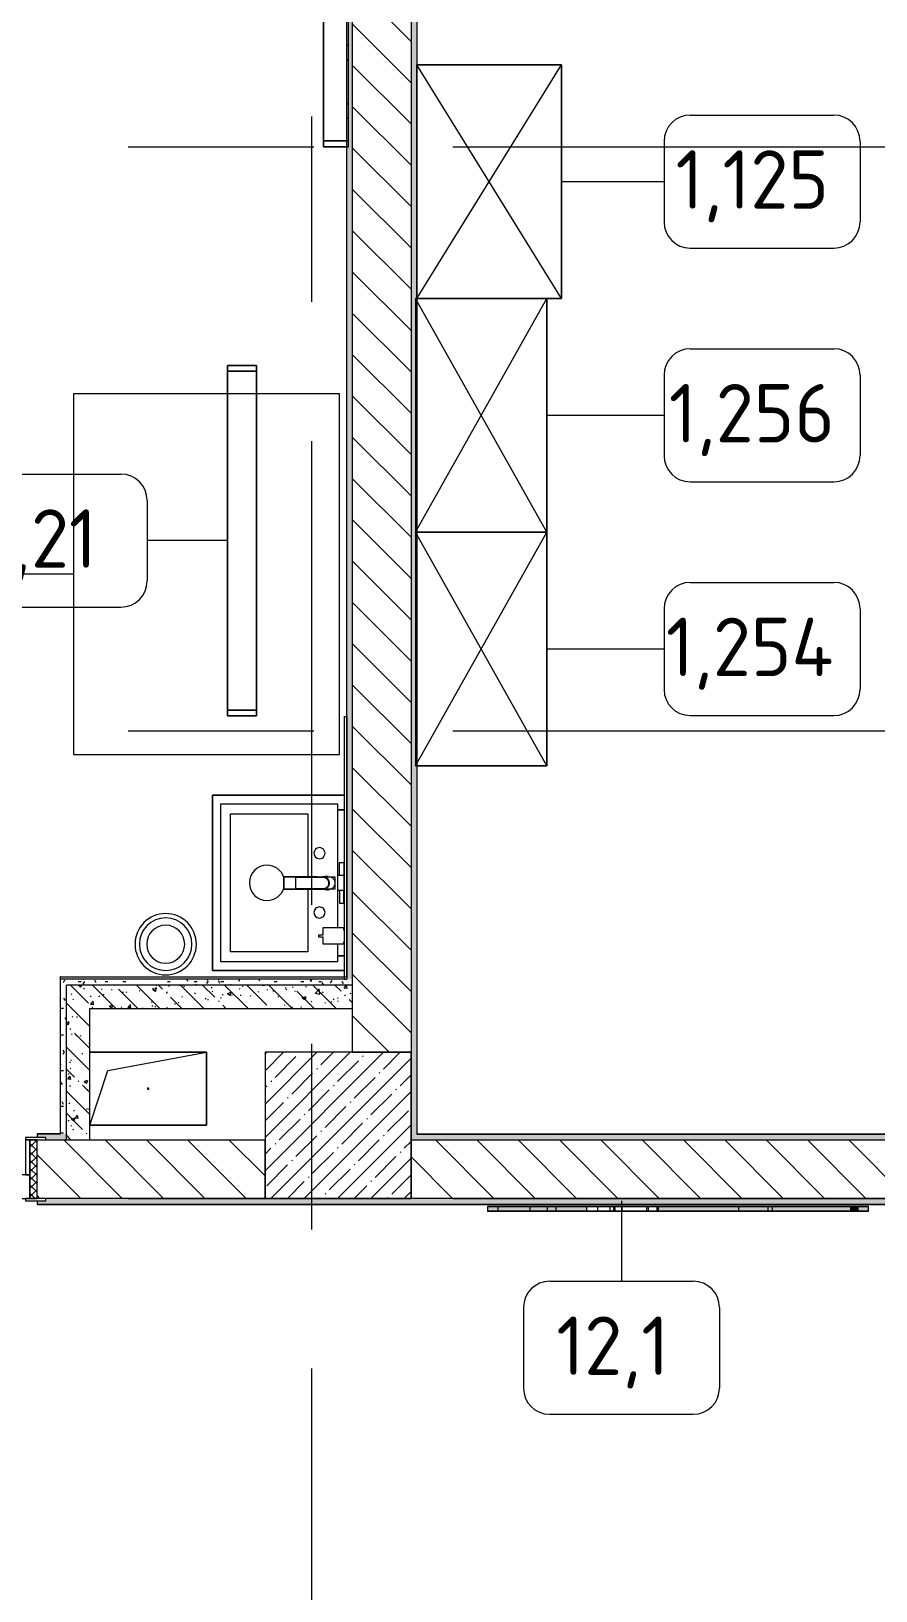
# Model space of a CAD drawing. Header units: millimetres. Extents: x 957 to 67880, y -2706 to 27400.
# Drawn here: x 52220 to 55111, y 12057 to 17395 of the extents above; entities that cross this region are included whole.
import ezdxf

# ---------------------------------------------------------------- set-up
doc = ezdxf.new("R2010")
doc.units = ezdxf.units.MM
doc.linetypes.add('Осевая', pattern=[3175, 635, -476.25, 1587.5, -476.25])
for name, color, linetype, lineweight in [('0-1', 7, 'Continuous', 9), ('A-DOOR', 7, 'Continuous', 9), ('A-DOOR-FRAM-2', 7, 'Continuous', 9), ('A-GENM', 7, 'Continuous', 9), ('A-WALL', 7, 'Continuous', 9), ('I-FURN', 7, 'Continuous', 9), ('I-FURN-IDEN', 7, 'Continuous', 9), ('I-WALL', 7, 'Continuous', 9), ('P-SANR-FIXT', 7, 'Continuous', 9), ('P-SANR-FIXT-2', 7, 'Continuous', 13), ('S-COLS', 7, 'Continuous', 9), ('Оси-2', 7, 'Осевая', 9)]:
    doc.layers.add(name, color=color, linetype=linetype, lineweight=lineweight)
for name, color, linetype, lineweight, true_color in [('A-DOOR-1', 7, 'Continuous', 9, 0xc0c0c0), ('A-DOOR-FRAM-1', 7, 'Continuous', 9, 0xc0c0c0), ('A-WALL-1', 9, 'Continuous', 9, 0x808080), ('A-WALL-FNSH-1', 9, 'Continuous', 9, 0x808080), ('I-FURN-1', 9, 'Continuous', 9, 0x808080), ('P-SANR-FIXT-1', 9, 'Continuous', 13, 0x808080)]:
    doc.layers.add(name, color=color, linetype=linetype, lineweight=lineweight, true_color=true_color)
doc.layers.add('I-FURN-3', color=7, linetype='Continuous', lineweight=9, transparency=1)
doc.styles.add('GOST Common_4', font='GOST_Common.ttf', dxfattribs={"height": 200})
pattern_1 = [(135, (-57529.54, 0), (-70.71068, -70.71068), [])]
pattern_2 = [(135, (-57529.54, 0), (-75.43415, -75.43415), [106.68, -17.78, 3.556, -17.78]), (135, (-57529.54, 75.39), (-75.43415, -75.43415), []), (50, (-57529.54, 0), (127.52922, -11.15758), [13.335, -146.685]), (355, (-57529.54, 0), (-24.66966, 133.74002), [10.668, -117.348]), (100.451, (-57518.92, -0.93), (102.85973, 122.58178), [11.333, -124.663]), (46.184, (-57529.54, 35.56), (189.75516, -29.43036), [20.002, -220.027]), (96.636, (-57513.73, 33.1), (166.1822, 173.1996), [17, -186.995]), (351.184, (-57529.54, 35.56), (166.18393, 173.19757), [16.002, -176.022]), (21, (-57511.76, 26.67), (106.130265, -71.58603), [13.335, -146.685]), (326, (-57511.76, 26.67), (43.26188, 128.93175), [10.668, -117.348]), (71.451, (-57502.92, 20.7), (149.39198, 57.34505), [11.333, -124.663]), (37.5, (-57529.542, 0), (2.162228, 59.188357), [3.353, -112.573, 3.353, -115.773, -117.792]), (37.5, (-57529.542, 0), (2.162228, 59.188357), [-235.052, 3.353, -114.44]), (7.5, (-57529.54, 0), (46.773857, 70.126152), [3.353, -64.567, 3.353, -109.906, -44.894]), (7.5, (-57529.54, 0), (46.773857, 70.126152), [-181.178, 3.353, -41.542]), (327.5, (-57569.19, 0), (94.913671, -4.010093), [3.353, -41.097, 3.353, -135.331, -184.023]), (327.5, (-57569.19, 0), (94.913671, -4.010093), [-183.134, 3.353, -180.67]), (317.5, (-57586.97, 0), (103.69057, 17.79882), [3.353, -54.432, 3.353, -88.748, -130.683]), (317.5, (-57586.97, 0), (103.69057, 17.79882), [-149.885, 3.353, -127.33])]
pattern_3 = [(0, (-57529.542, 0), (121.92, 30.48), [10.058, -81.382, 10.058, -81.382, -487.68]), (0, (-57529.542, 0), (121.92, 30.48), [-182.88, 10.058, -172.822, 10.058, -81.382, -213.36]), (0, (-57529.542, 0), (121.92, 30.48), [-457.2, 10.058, -50.902, 10.058, -142.342]), (120, (-57483.822, 15.24), (-87.356454, 90.345817), [10.058, -81.382, 10.058, -81.382, -487.68]), (120, (-57483.822, 15.24), (-87.356454, 90.345817), [-182.88, 10.058, -172.822, 10.058, -81.382, -213.36]), (120, (-57483.822, 15.24), (-87.356454, 90.345817), [-457.2, 10.058, -50.902, 10.058, -142.342]), (240, (-57468.582, 76.2), (-34.563546, -120.825817), [10.058, -81.382, 10.058, -81.382, -487.68]), (240, (-57468.582, 76.2), (-34.563546, -120.825817), [-182.88, 10.058, -172.822, 10.058, -81.382, -213.36]), (240, (-57468.582, 76.2), (-34.563546, -120.825817), [-457.2, 10.058, -50.902, 10.058, -142.342])]

# ---------------------------------------------------------------- blocks, each defined once
blk = doc.blocks.new('110_Дверь_СКБ_2Ст - Д-6_л__ ДОО_Дв_1450x2100h_Дверь из раздевальной в коридор-32357677-План расстановки мебели и оборудования 3 этажа в осях 23-33')
at = {"layer": 'A-DOOR'}
h = blk.add_hatch(dxfattribs=at)
h.set_pattern_fill('FP_18', color=256, style=0, pattern_type=2)
h.set_pattern_definition([(135, (1576.41, 164.685), (-14.14214, -14.14214), []), (225, (1576.41, 164.685), (14.14214, -14.14214), [])])
h.paths.add_polyline_path([(712.5, 100), (712.5, -100), (737.5, -100), (737.5, 100)])
at = {"layer": 'A-DOOR-FRAM-2'}
h = blk.add_hatch(dxfattribs=at)
h.set_pattern_fill('FP_19', color=256, style=0, pattern_type=2)
h.set_pattern_definition([(45, (-546.384, 164.685), (-14.1421, 14.1421), []), (135, (-546.384, 164.685), (-14.1421, -14.1421), [])])
h.paths.add_polyline_path([(-712.5, 100), (-712.5, -100), (-687.5, -99.8), (-687.5, 100)])
at = {"layer": 'A-DOOR-1'}
for p, q in [((-637.5, 1050), (-637.5, 100)), ((-587.5, 1050), (-637.5, 1050)), ((-587.5, 100), (-587.5, 1050)), ((662.5, 450), (612.5, 450)), ((612.5, 450), (612.5, 100)), ((662.5, 100), (662.5, 450)), ((-637.5, 100), (-587.5, 100)), ((612.5, 100), (662.5, 100))]:
    blk.add_line(p, q, dxfattribs=at)
for centre, radius, start, end in [((-637.5, 100), 950, 0, 90), ((662.5, 100), 350, 90, 180)]:
    blk.add_arc(centre, radius, start, end, dxfattribs=at)
at = {"layer": 'A-DOOR-FRAM-1'}
for p, q in [((-672.5, 108), (-742.5, 108)), ((-742.5, 108), (-742.5, 100)), ((-672.5, 100), (-672.5, 108)), ((767.5, 108), (697.5, 108)), ((697.5, 108), (697.5, 100)), ((767.5, 100), (767.5, 108)), ((-742.5, 100), (-672.5, 100)), ((-687.5, 100), (-712.5, 100)), ((-712.5, 100), (-712.5, -100)), ((-637.5, 100), (-687.5, 100)), ((-687.5, 100), (-687.5, 20)), ((-687.5, -100), (-687.5, 100)), ((-637.5, 50), (-637.5, 100)), ((662.5, 100), (662.5, 50)), ((712.5, 100), (662.5, 100)), ((697.5, 100), (767.5, 100)), ((712.5, 20), (712.5, 100)), ((737.5, 100), (712.5, 100)), ((712.5, 100), (712.5, -100)), ((737.5, -100), (737.5, 100)), ((-687.5, 20), (-627.5, 20)), ((-672.5, 20), (-687.5, 20)), ((-687.5, 20), (-687.5, -100)), ((-672.5, -100), (-672.5, 20)), ((-627.5, 50), (-637.5, 50)), ((-627.5, 20), (-627.5, 50)), ((662.5, 50), (652.5, 50)), ((652.5, 50), (652.5, 20)), ((652.5, 20), (712.5, 20)), ((712.5, 20), (697.5, 20)), ((697.5, 20), (697.5, -100)), ((712.5, -100), (712.5, 20)), ((-672.5, -100), (-742.5, -100)), ((-742.5, -100), (-742.5, -108)), ((-712.5, -100), (-687.5, -100)), ((-687.5, -100), (-672.5, -100)), ((-672.5, -108), (-672.5, -100)), ((697.5, -100), (712.5, -100)), ((767.5, -100), (697.5, -100)), ((697.5, -100), (697.5, -108)), ((712.5, -100), (737.5, -100)), ((767.5, -108), (767.5, -100)), ((-742.5, -108), (-672.5, -108)), ((697.5, -108), (767.5, -108))]:
    blk.add_line(p, q, dxfattribs=at)
blk = doc.blocks.new('SND_2D_Раковина - 500x400 без поручня-18611701-План расстановки мебели и оборудования 3 этажа в осях 23-33')
at = {"layer": 'P-SANR-FIXT-1'}
for p, q in [((-250, 152), (-250, 128.5)), ((-250, 128.5), (-250, 152)), ((-70, 150), (-25, 150)), ((-70, 135), (-70, 150)), ((-25, 135), (-70, 135)), ((-25, 151.1), (-25, 128.5)), ((25, 128.5), (25, 151.1)), ((70, 150), (25, 150)), ((25, 135), (70, 135)), ((70, 135), (70, 150)), ((250, 128.5), (250, 152)), ((250, 152), (250, 128.5))]:
    blk.add_line(p, q, dxfattribs=at)
blk = doc.blocks.new('GM_Отверстие прямоугольное _в плите_ - Отверстие-21608683-План расстановки мебели и оборудования 3 этажа в осях 23-33')
at = {"layer": 'A-GENM'}
for p, q in [((-200, 125), (200, 125)), ((200, 125), (-200, 125)), ((-137.5, 62.5), (200, 125)), ((200, 125), (200, -125)), ((200, -125), (200, 125)), ((-200, -125), (-137.5, 62.5)), ((200, -125), (-200, -125)), ((-200, -125), (200, -125))]:
    blk.add_line(p, q, dxfattribs=at)
for start, end in [(360, 180), (180, 360)]:
    blk.add_arc((0, 0), 2.5, start, end, dxfattribs=at)
blk = doc.blocks.new('Шкаф параметрический - 1_256-26529813-План расстановки мебели и оборудования 3 этажа в осях 23-33')
at = {"layer": 'I-FURN-1'}
for p, q in [((0, 0), (800, 450)), ((0, 450), (800, 0)), ((800, 450), (0, 450)), ((0, 450), (0, 0)), ((0, 0), (0, 444.7)), ((800, 0), (800, 450)), ((800, 444.7), (800, 0)), ((0, 0), (800, 0)), ((800, 0), (0, 0))]:
    blk.add_line(p, q, dxfattribs=at)
blk = doc.blocks.new('Шкаф параметрический - 1_254-26529812-План расстановки мебели и оборудования 3 этажа в осях 23-33')
at = {"layer": 'I-FURN-1'}
for p, q in [((0, 0), (800, 450)), ((0, 450), (800, 0)), ((800, 450), (0, 450)), ((0, 450), (0, 0)), ((0, 0), (0, 444.7)), ((800, 0), (800, 450)), ((800, 444.7), (800, 0)), ((0, 0), (800, 0)), ((800, 0), (0, 0))]:
    blk.add_line(p, q, dxfattribs=at)
blk = doc.blocks.new('Шкаф параметрический - 1_125-26529807-План расстановки мебели и оборудования 3 этажа в осях 23-33')
at = {"layer": 'I-FURN-1'}
for p, q in [((0, 0), (800, 494.7)), ((0, 494.7), (800, 0)), ((0, 494.7), (0, 50)), ((0, 50), (0, 494.7)), ((0, 494.7), (800, 494.7)), ((800, 0), (800, 494.7)), ((800, 494.7), (800, 0)), ((0, 50), (0, 0)), ((0, 0), (0, 50)), ((0, 0), (800, 0)), ((800, 0), (0, 0))]:
    blk.add_line(p, q, dxfattribs=at)
blk = doc.blocks.new('Стол базовый прямоугольный - 1_146-V144-План расстановки мебели и оборудования 3 этажа в осях 23-33')
at = {"layer": 'I-FURN-1'}
for p, q in [((617.5, 455), (-617.5, 455)), ((-617.5, 455), (-617.5, 171.5)), ((617.5, -455), (617.5, 455)), ((-617.5, 171.5), (-617.5, 71.5)), ((-617.5, 71.5), (-617.5, -455)), ((-617.5, -455), (617.5, -455))]:
    blk.add_line(p, q, dxfattribs=at)
blk = doc.blocks.new('Зеркало обычное - 1_21-V145-План расстановки мебели и оборудования 3 этажа в осях 23-33')
at = {"layer": 'I-FURN-1'}
for p, q in [((600, 60), (-600, 60)), ((-600, 60), (-600, -40)), ((-600, -40), (-600, 60)), ((-600, 60), (-580, 60)), ((580, 60), (-580, 60)), ((-580, 60), (-580, -40)), ((-580, -40), (-580, 60)), ((-580, 60), (580, 60)), ((-580, 60), (580, 60)), ((580, 60), (-580, 60)), ((-580, 60), (580, 60)), ((-580, -40), (-580, 60)), ((-580, -40), (-580, 60)), ((580, -40), (580, 60)), ((580, 60), (580, -40)), ((580, 60), (600, 60)), ((580, 60), (580, -40)), ((580, -40), (580, 60)), ((600, -40), (600, 60)), ((600, 60), (600, -40)), ((-600, -40), (600, -40)), ((-580, -40), (-600, -40)), ((-580, -40), (580, -40)), ((580, -40), (-580, -40)), ((580, -40), (-580, -40)), ((-580, -40), (580, -40)), ((580, -40), (-580, -40)), ((600, -40), (580, -40))]:
    blk.add_line(p, q, dxfattribs=at)
blk = doc.blocks.new('Зеркало обычное - 4_30-V146-План расстановки мебели и оборудования 3 этажа в осях 23-33')
at = {"layer": 'I-FURN'}
h = blk.add_hatch(dxfattribs=at)
h.set_pattern_fill('FP_39', color=256, style=0, pattern_type=2)
h.set_pattern_definition([(45, (50, 50), (-200, 0), [141.42, -141.42]), (45, (100, 50), (-200, 0), [70.71, -212.132]), (45, (50, 100), (-200, 0), [70.71, -212.132])])
h.paths.add_polyline_path([(-980, -25.9), (980, -25.6), (980, -20), (-980, -20)])
at = {"layer": 'I-FURN-1'}
for p, q in [((1000, 60), (-1000, 60)), ((-1000, 60), (-1000, -25.9)), ((-1000, -20), (-1000, 60)), ((-1000, 60), (-980, 60)), ((980, 60), (-980, 60)), ((-980, 60), (-980, -25.9)), ((-980, -20), (-980, 60)), ((-980, 60), (980, 60)), ((-980, 60), (980, 60)), ((980, 60), (-980, 60)), ((-980, 60), (980, 60)), ((-980, -25.9), (-980, 60)), ((-980, -20), (-980, 60)), ((980, -25.9), (980, 60)), ((980, 60), (980, -20)), ((980, 60), (1000, 60)), ((980, 60), (980, -25.9)), ((980, -20), (980, 60)), ((1000, -25.9), (1000, 60)), ((1000, 60), (1000, -20)), ((-1000, -25.9), (1000, -25.9)), ((-980, -25.9), (980, -25.9)), ((-980, -25.9), (980, -25.9))]:
    blk.add_line(p, q, dxfattribs=at)
blk = doc.blocks.new('сифон - Для раковины-30610345-План расстановки мебели и оборудования 3 этажа в осях 23-33')
at = {"layer": 'P-SANR-FIXT-1'}
blk.add_line((191.1, -40), (191.1, 40), dxfattribs=at)
blk = doc.blocks.new('смеситель для раковины - Default-30607276-План расстановки мебели и оборудования 3 этажа в осях 23-33')
at = {"layer": '0-1'}
for p, q in [((-20.7, -16.7), (-20.7, -17.2)), ((-20.3, -15.8), (-20.3, -19.4)), ((20.3, -19.4), (20.3, -15.8)), ((20.8, -17.2), (20.8, -16.7)), ((22.8, -2.9), (21.7, -15.4)), ((-21, -151.6), (21, -151.6)), ((-20.3, -111.8), (20.3, -111.8))]:
    blk.add_line(p, q, dxfattribs=at)
at = {"layer": '0-1', "flags": 128}
for points in [[(-21.7, -15.4), (-22.3, -8.3), (-22.8, -2.9)], [(-21, -89.3), (-21, -88.6), (-21, -88.2), (-21, -88), (-21, -88)], [(21, -88.3), (21, -88.3), (21, -88.5), (21, -88.9), (21, -89.1)]]:
    blk.add_lwpolyline(points, dxfattribs=at)
at = {"layer": 'P-SANR-FIXT-1'}
for p, q in [((-21, -151.6), (-21, 23)), ((-21, 23), (21, 23)), ((21, 23), (21, -151.6)), ((21, -151.6), (-21, -151.6)), ((-20.3, -109.7), (-20.3, -111.8)), ((-20.3, -111.8), (-20.3, -111.8)), ((20.3, -111.8), (20.3, -109.7)), ((20.3, -111.8), (20.3, -111.8))]:
    blk.add_line(p, q, dxfattribs=at)
at = {"layer": 'P-SANR-FIXT-1', "flags": 128}
for points in [[(21.1, -17.1), (21.5, -12.3), (22, -7.6), (22.4, -2.9), (22.9, 1.8)], [(22.9, 1.8), (22.4, -2.9), (22, -7.6), (21.5, -12.3), (21.1, -17.1)], [(-21, -37.9), (-21, -91), (-21, -144)], [(-20.3, -18.4), (-20.3, -17.1), (-20.3, -15.8)], [(-20.3, -109.7), (-20.3, -60.2), (-20.3, -19.4)], [(20.3, -15.8), (20.3, -17.1), (20.3, -18.4)], [(20.3, -19.4), (20.3, -60.2), (20.3, -109.7)], [(21, -17.1), (21, -16.6), (21, -16.1), (21, -15.6), (21, -15.1)], [(21, -37.9), (21, -32.7), (21, -27.5), (21, -22.3), (21, -17.1)], [(21, -144), (21, -91), (21, -37.9)]]:
    blk.add_lwpolyline(points, dxfattribs=at)
at = {"layer": 'P-SANR-FIXT-1'}
for centre, major_axis, ratio, start_param, end_param in [((0, -17.2), (20.8, 0), 0.98634, 1.013087, 2.128653), ((-9809.3, -72.1), (9788.3, 0.5), 0.986286, 0.003489, 0.005645), ((0, -17.2), (-20.8, 0), 0.98634, 6.029227, 6.283185), ((0, -17.2), (20.8, 0), 0.98634, 3.141593, 3.222501), ((0, -17.2), (20.8, 0), 0.98634, 2.513274, 2.57608), ((0, -17.2), (20.8, 0), 0.98634, 0.56555, 0.628319), ((0, -17.2), (20.8, 0), 0.98634, 0, 0.254049), ((0, -17.2), (20.8, 0), 0.98634, 6.202274, 6.283185)]:
    blk.add_ellipse(centre, major_axis=major_axis, ratio=ratio, start_param=start_param, end_param=end_param, dxfattribs=at)
for points, knots in [([(-21.7, 7.4), (-21.2, 8.6), (-20.2, 11.1), (-18, 14.3), (-15.3, 17.2), (-12.2, 19.6), (-8.7, 21.4), (-5.4, 22.4), (-2.5, 22.9), (0.8, 23.1), (4.8, 22.7), (8.8, 21.3), (11.6, 19.8), (13.7, 18.4), (15.6, 16.8), (17.8, 14.5), (19.7, 11.9), (20.7, 9.9), (20.9, 9.3)], [0.1111111, 0.1111111, 0.1111111, 0.1111111, 0.1666667, 0.2222222, 0.2777778, 0.3333333, 0.3888889, 0.4444444, 0.4791667, 0.5138889, 0.5833333, 0.6527778, 0.6875, 0.7222222, 0.7569444, 0.7916667, 0.8611111, 0.8888889, 0.8888889, 0.8888889, 0.8888889]), ([(-21, -15), (-20.9, -13.9), (-20.5, -11.7), (-19.3, -8.4), (-17.6, -5.5), (-14.7, -1.9), (-10.1, 1.7), (-4.5, 3.5), (0, 3.8), (3.4, 3.6), (6.8, 2.8), (11.1, 0.9), (14.8, -1.9), (17.6, -5.5), (19.3, -8.5), (20.5, -11.7), (20.9, -14), (21, -15.1)], [0, 0, 0, 0, 0.055556, 0.111111, 0.166667, 0.222222, 0.333333, 0.444444, 0.5, 0.555556, 0.611111, 0.666667, 0.777778, 0.833333, 0.888889, 0.944444, 1, 1, 1, 1]), ([(-20.3, -15.8), (-20.3, -13.7), (-19.8, -10.7), (-17.9, -6.9), (-16.3, -4.7), (-14.8, -3.1), (-13, -1.5), (-11.1, -0.2), (-9, 0.8), (-7.3, 1.5), (-5.5, 2), (-3.5, 2.4), (-1.4, 2.7), (1, 2.7), (3.3, 2.5), (5.5, 2), (7.7, 1.3), (9.8, 0.4), (11.7, -0.6), (13.5, -1.9), (15.1, -3.4), (16.9, -5.4), (19.5, -9.5), (20.3, -13.2), (20.3, -15.8)], [0, 0, 0, 0, 0.111111, 0.166667, 0.222222, 0.25, 0.277778, 0.333333, 0.361111, 0.388889, 0.416667, 0.444444, 0.479167, 0.513889, 0.548611, 0.583333, 0.618056, 0.652778, 0.6875, 0.722222, 0.756944, 0.791667, 0.861111, 1, 1, 1, 1]), ([(-20.3, -19.4), (-20.3, -18.2), (-20.2, -15.9), (-19.3, -12.3), (-18, -9.6), (-16.8, -7.5), (-15.7, -6.1), (-14.5, -4.7), (-12.8, -3), (-9.4, -0.5), (-3.7, 1.7), (2.4, 1.7), (7.1, 0.4), (10.9, -1.5), (13.6, -3.7), (15.4, -5.7), (16.5, -7.1), (17.8, -9), (18.9, -11.5), (20, -15), (20.3, -17.7), (20.3, -19.4)], [0, 0, 0, 0, 0.055556, 0.111111, 0.166667, 0.194444, 0.222222, 0.25, 0.277778, 0.333333, 0.444444, 0.555556, 0.611111, 0.666667, 0.75, 0.770833, 0.791667, 0.833333, 0.875, 0.916667, 1, 1, 1, 1]), ([(-22.9, -0.3), (-22.8, -1.4), (-22.6, -3), (-22.4, -5.3), (-22.1, -7.6), (-21.9, -9.3), (-21.6, -11.8), (-21.5, -13.7), (-21.3, -15.4), (-21.2, -16.5), (-21.1, -17.1)], [0, 0, 0, 0, 0.2, 0.3, 0.4, 0.6, 0.7, 0.8, 0.9, 1, 1, 1, 1]), ([(-21.8, -13.9), (-21.9, -12.9), (-22, -10.9), (-22.2, -8.4), (-22.3, -6.9), (-22.4, -5.5), (-22.5, -4.4), (-22.6, -3.8), (-22.6, -3.6)], [0, 0, 0, 0, 0.125, 0.25, 0.375, 0.5, 0.625, 0.6821513, 0.6821513, 0.6821513, 0.6821513]), ([(-21, -88.1), (-21, -84.5), (-21, -78.9), (-21.1, -72.5), (-21.1, -68.8), (-21.1, -66.1), (-21.1, -63.2), (-21.1, -59.3), (-21.1, -54.3), (-21.2, -48.8), (-21.2, -44.2), (-21.2, -41), (-21.3, -38.7), (-21.3, -37), (-21.3, -35.6), (-21.3, -34.5), (-21.3, -33.4), (-21.4, -31.8), (-21.4, -30), (-21.4, -27.9), (-21.5, -25.2), (-21.5, -22.1), (-21.6, -18.9), (-21.7, -16.1), (-21.8, -14.6), (-21.8, -13.9)], [0, 0, 0, 0, 0.083333, 0.125, 0.145833, 0.166667, 0.1875, 0.208333, 0.25, 0.291667, 0.333333, 0.375, 0.416667, 0.458333, 0.479167, 0.5, 0.520833, 0.541667, 0.583333, 0.625, 0.666667, 0.75, 0.833333, 0.916667, 1, 1, 1, 1]), ([(21.8, -13.9), (21.8, -14.6), (21.7, -16.1), (21.6, -18.9), (21.5, -22.1), (21.5, -25.2), (21.4, -27.9), (21.4, -30), (21.4, -31.8), (21.3, -33.4), (21.3, -34.5), (21.3, -35.6), (21.3, -37), (21.3, -38.7), (21.3, -41), (21.2, -44.2), (21.2, -48.8), (21.2, -54.3), (21.1, -59.3), (21.1, -63.2), (21.1, -66.1), (21.1, -68.8), (21.1, -72.5), (21, -78.9), (21, -84.5), (21, -88.1)], [0, 0, 0, 0, 0.083333, 0.166667, 0.25, 0.333333, 0.375, 0.416667, 0.458333, 0.479167, 0.5, 0.520833, 0.541667, 0.583333, 0.625, 0.666667, 0.708333, 0.75, 0.791667, 0.8125, 0.833333, 0.854167, 0.875, 0.916667, 1, 1, 1, 1]), ([(22.9, -0.3), (22.9, -0.4), (22.9, -0.8), (22.8, -1.5), (22.7, -2.4), (22.6, -3.4), (22.5, -4.5), (22.4, -5.5), (22.2, -6.9), (22, -8.7), (21.8, -10.8), (21.6, -12.5), (21.4, -13.9), (21.3, -15), (21.2, -16), (21.1, -16.7), (21.1, -17.1)], [0, 0, 0, 0, 0.03125, 0.0625, 0.125, 0.1875, 0.25, 0.3125, 0.375, 0.5, 0.625, 0.75, 0.8125, 0.875, 0.9375, 1, 1, 1, 1]), ([(21.8, -13.9), (21.8, -15.1), (21.7, -16.8), (21.3, -18.6), (21.1, -19.2)], [0, 0, 0, 0, 0.1111111, 0.1793104, 0.1793104, 0.1793104, 0.1793104]), ([(22.9, -0.3), (22.9, -0.8), (22.8, -2), (22.6, -3.7), (22.4, -5.2), (22.3, -6.4), (22.2, -7.3), (22.2, -8.4), (22, -10), (21.9, -11.9), (21.8, -13.3), (21.8, -13.9)], [0, 0, 0, 0, 0.166667, 0.333333, 0.5, 0.583333, 0.666667, 0.75, 0.833333, 0.916667, 1, 1, 1, 1]), ([(-21, -144), (-21, -144.4), (-21, -145.2), (-21, -146.9), (-21, -148.7), (-21, -150.5), (-21, -151.5), (-21, -151.7), (-21, -151.6)], [0, 0, 0, 0, 0.0555556, 0.1111111, 0.2222222, 0.3333333, 0.4444444, 0.5555556, 0.5555556, 0.5555556, 0.5555556]), ([(21, -151.6), (21, -151.7), (21, -151.5), (21, -150.5), (21, -148.7), (21, -146.9), (21, -145.2), (21, -144.4), (21, -144)], [0.4444444, 0.4444444, 0.4444444, 0.4444444, 0.5555556, 0.6666667, 0.7777778, 0.8888889, 0.9444444, 1, 1, 1, 1])]:
    blk.add_open_spline(points, degree=3, knots=knots, dxfattribs=at)
for points in [[(21.1, 8.8), (22.1, 6.6), (22.6, 4.3), (22.9, 1.8)], [(22.9, 0.8), (22.9, 0.4), (22.9, 0.1), (22.9, -0.3)], [(-22.5, -5.4), (-22.8, -3.7), (-23, -2), (-22.9, -0.3)], [(-21.1, -19.2), (-21.5, -17.5), (-21.8, -15.7), (-21.8, -13.9)], [(-21, -15), (-21, -15.3), (-21.1, -16), (-21.1, -16.7), (-21.1, -17.1)], [(21, -15.1), (21, -15.4), (21.1, -16.1), (21.1, -16.7), (21.1, -17.1)], [(21.1, -17.1), (21.1, -18.8), (21.1, -22.3), (21.1, -27.5), (21, -32.7), (21, -36.1), (21, -37.9)], [(21.1, -17.1), (21.2, -15.7), (21.5, -12.9), (22, -8.7), (22.5, -4.5), (22.8, -1.7), (22.9, -0.3)], [(22.9, -0.3), (23, -2.6), (22.7, -4.8), (22.1, -7)]]:
    blk.add_open_spline(points, degree=3, dxfattribs=at)
blk = doc.blocks.new('мусорная корзина - Round_ Metal-31021674-План расстановки мебели и оборудования 3 этажа в осях 23-33')
at = {"layer": 'P-SANR-FIXT-1'}
for radius, start, end in [(105, 0, 180), (90, 0, 180), (65, 0, 180), (105, 180, 0), (90, 180, 360), (65, 180, 360)]:
    blk.add_arc((0, 0), radius, start, end, dxfattribs=at)
blk = doc.blocks.new('Мойка кухонная - Раковина Roca Victoria-N Unik 600х460 мм-31021677-План расстановки мебели и оборудования 3 этажа в осях 23-33')
at = {"layer": 'P-SANR-FIXT'}
for p, q in [((-270, 400), (270, 400)), ((-270, 0), (-270, 400)), ((270, 400), (270, 0)), ((-236.6, 366.4), (236.1, 366.4)), ((-236.6, 102.3), (-236.6, 366.4)), ((236.1, 366.4), (236.1, 102.3)), ((-21.6, 102.3), (-236.6, 102.3)), ((236.1, 102.3), (20.4, 102.3)), ((-209, 0), (-270, 0)), ((270, 0), (-154, 0))]:
    blk.add_line(p, q, dxfattribs=at)
for centre, radius, start, end in [((0, 241.3), 60.5, 0, 180), ((0, 241.3), 60.5, 180, 252.62), ((0, 241.3), 60.5, 287.3494, 0), ((-101.6, 61.9), 19, 90, 180), ((-101.6, 61.9), 19, 180, 270), ((-101.6, 61.9), 19.1, 0, 90), ((-101.6, 61.9), 19, 270, 0), ((101.6, 61.9), 19.1, 0, 180), ((101.6, 61.9), 19.1, 180, 0)]:
    blk.add_arc(centre, radius, start, end, dxfattribs=at)
blk = doc.blocks.new('TOY_Диспансер мыло - Дозатор Elegance new 11654 019001 хром-V244-План расстановки мебели и оборудования 3 этажа в осях 23-33')
at = {"layer": 'A-GENM'}
for p, q in [((97.5, 79.7), (97.5, 12)), ((122.2, 81.7), (99.5, 81.7)), ((127.9, 96.6), (122.2, 96.6)), ((122.2, 96.6), (122.2, 81.7)), ((127.9, 81.7), (127.9, 96.6)), ((150.5, 81.7), (127.9, 81.7)), ((152.5, 12), (152.5, 79.7)), ((99.5, 10), (105, 10)), ((105, 10), (105, 7.5)), ((145, 7.5), (145, 10)), ((145, 10), (150.5, 10))]:
    blk.add_line(p, q, dxfattribs=at)
for centre, start, end in [((99.5, 79.7), 90, 180), ((150.5, 79.7), 360, 90), ((99.5, 12), 180, 270), ((150.5, 12), 270, 360)]:
    blk.add_arc(centre, 2, start, end, dxfattribs=at)
blk = doc.blocks.new('Дерево_ декор 2 - Дерево_ декор 2-30725407-План расстановки мебели и оборудования 3 этажа в осях 23-33')
at = {"layer": 'I-FURN-3'}
h = blk.add_hatch(color=256, dxfattribs=at)
h.paths.add_polyline_path([(-398.1, -24.3), (-362.4, -24.3), (-362.4, -8.3), (-398.1, -8.3)])
h.paths.add_polyline_path([(-252.4, -24.3), (-164.2, -24.3), (-164.2, -8.3), (-252.4, -8.3), (-252.4, -18.8)])
for points in [[(-362.4, -24.3), (-252.4, -24.3), (-252.4, -8.3), (-362.4, -8.3), (-362.4, -14.8)], [(-76, -24.3), (-60, -24.3), (-60, -8.3), (-164.2, -8.3), (-164.2, -24.3), (-117.5, -24.3)], [(543.8, -24.3), (561.5, -24.3), (561.5, -8.3), (185.4, -8.3), (185.4, -24.3), (511, -24.3)], [(870.6, -24.3), (870.6, -8.3), (844.3, -8.3), (844.3, -24.3), (863.4, -24.3)]]:
    blk.add_hatch(color=256, dxfattribs=at).paths.add_polyline_path(points)
h = blk.add_hatch(color=256, dxfattribs=at)
h.paths.add_polyline_path([(905.6, -24.3), (905.6, -8.3), (870.6, -8.3), (870.6, -24.3), (902.6, -24.3)])
h.paths.add_polyline_path([(824.8, -24.3), (844.3, -24.3), (844.3, -8.3), (561.5, -8.3), (561.5, -24.3), (814.9, -24.3)])
at = {"layer": 'I-FURN-1'}
for p, q in [((-398.3, -8.3), (-398.3, -24.3)), ((-252.4, -8.3), (-398.1, -8.3)), ((-398.1, -8.3), (-194.6, -8.3)), ((-398.1, -24.3), (-252.4, -24.3)), ((-194.6, -24.3), (-398.1, -24.3)), ((-363.3, -8.3), (-363.3, -24.3)), ((-363.3, -8.3), (-351.6, -8.3)), ((-351.6, -24.3), (-363.3, -24.3)), ((-352.9, -8.3), (-362.9, -8.3)), ((-362.9, -24.3), (-352.9, -24.3)), ((-322.2, -8.3), (-352.7, -8.3)), ((-352.7, -24.3), (-347.4, -24.3)), ((-351.5, -8.3), (-252.4, -8.3)), ((-252.4, -24.3), (-351.5, -24.3)), ((-347.4, -24.3), (-322.2, -24.3)), ((-253.2, -8.3), (-322.2, -8.3)), ((-322.2, -24.3), (-286.3, -24.3)), ((-286.3, -24.3), (-253.2, -24.3)), ((-194.6, -8.3), (-253.2, -8.3)), ((-253.2, -24.3), (-194.6, -24.3)), ((-252.4, -24.3), (-252.4, -8.3)), ((-194.7, -8.3), (-194.7, -24.3)), ((-194.6, -8.3), (-164.2, -8.3)), ((-187.8, -8.3), (-194.6, -8.3)), ((-194.6, -24.3), (-187.8, -24.3)), ((-164.2, -24.3), (-194.6, -24.3)), ((-164.2, -8.3), (-194.3, -8.3)), ((-194.3, -8.3), (181.8, -8.3)), ((-194.3, -24.3), (-164.2, -24.3)), ((181.8, -24.3), (-194.3, -24.3)), ((-164.8, -8.3), (-187.8, -8.3)), ((-187.8, -24.3), (-164.8, -24.3)), ((61.5, -8.3), (-164.8, -8.3)), ((-164.8, -24.3), (61.5, -24.3)), ((-164.2, -8.3), (-164.2, -24.3)), ((0, -8.3), (-60, -8.3)), ((-60, -8.3), (-21, -8.3)), ((-60, -8.3), (-60, -24.3)), ((-21, -24.3), (-60, -24.3)), ((-60, -24.3), (0, -24.3)), ((-21, -8.3), (20.9, -8.3)), ((-21, -24.3), (-21, -8.3)), ((20.9, -24.3), (-21, -24.3)), ((38, -8.3), (0, -8.3)), ((0, -24.3), (38, -24.3)), ((20.9, -8.3), (33.1, -8.3)), ((20.9, -8.3), (20.9, -24.3)), ((33.1, -24.3), (20.9, -24.3)), ((33.1, -8.3), (147.2, -8.3)), ((33.1, -8.3), (33.1, -24.3)), ((147.2, -24.3), (33.1, -24.3)), ((60, -8.3), (38, -8.3)), ((151.8, -8.3), (38, -8.3)), ((38, -8.3), (60, -8.3)), ((38, -8.3), (38, -24.3)), ((60, -24.3), (38, -24.3)), ((38, -24.3), (151.8, -24.3)), ((38, -24.3), (60, -24.3)), ((60, -8.3), (60, -24.3)), ((150.1, -8.3), (61.5, -8.3)), ((61.5, -9), (61.5, -24.3)), ((61.5, -24.3), (150.1, -24.3)), ((147.2, -8.3), (151.7, -8.3)), ((147.2, -24.3), (147.2, -8.3)), ((151.7, -24.3), (147.2, -24.3)), ((178, -8.3), (150.1, -8.3)), ((150.1, -24.3), (178, -24.3)), ((151.7, -8.3), (164.8, -8.3)), ((164.8, -24.3), (151.7, -24.3)), ((179.9, -8.3), (151.8, -8.3)), ((151.8, -8.3), (177.8, -8.3)), ((151.8, -8.3), (151.8, -24.3)), ((164.9, -8.3), (151.8, -8.3)), ((177.8, -24.3), (151.8, -24.3)), ((151.8, -24.3), (179.9, -24.3)), ((151.8, -24.3), (164.9, -24.3)), ((165.8, -8.3), (178.5, -8.3)), ((178.6, -8.3), (165.8, -8.3)), ((165.8, -24.3), (178.6, -24.3)), ((178.5, -24.3), (165.8, -24.3)), ((178.5, -8.3), (181.1, -8.3)), ((181.1, -24.3), (178.5, -24.3)), ((181.3, -8.3), (178.7, -8.3)), ((178.7, -24.3), (181.3, -24.3)), ((179.1, -8.3), (181.8, -8.3)), ((181.8, -24.3), (179.1, -24.3)), ((181.8, -8.3), (179.2, -8.3)), ((179.2, -24.3), (181.8, -24.3)), ((181.8, -8.3), (180.4, -8.3)), ((180.4, -24.3), (181.8, -24.3)), ((181.1, -8.3), (577.4, -8.3)), ((577.4, -24.3), (181.1, -24.3)), ((461.3, -8.3), (181.3, -8.3)), ((181.3, -24.3), (461.3, -24.3)), ((181.8, -8.3), (185.4, -8.3)), ((185.4, -8.3), (181.8, -8.3)), ((181.8, -24.3), (185.4, -24.3)), ((185.4, -24.3), (181.8, -24.3)), ((182.3, -24.3), (182.3, -8.3)), ((185.4, -8.3), (185.4, -24.3)), ((561.4, -8.3), (461.3, -8.3)), ((461.3, -8.3), (461.3, -24.3)), ((461.3, -24.3), (561.4, -24.3)), ((461.5, -24.3), (461.5, -8.3)), ((576.5, -8.3), (561.4, -8.3)), ((561.4, -24.3), (567.5, -24.3)), ((577.1, -8.3), (561.5, -8.3)), ((561.5, -8.3), (576.3, -8.3)), ((561.5, -8.3), (561.5, -24.3)), ((576.3, -24.3), (561.5, -24.3)), ((561.5, -24.3), (577.1, -24.3)), ((567.5, -24.3), (576.5, -24.3)), ((576.3, -8.3), (905.6, -8.3)), ((905.6, -24.3), (576.3, -24.3)), ((780, -8.3), (576.5, -8.3)), ((576.5, -24.3), (780, -24.3)), ((577.4, -24.3), (577.4, -8.3)), ((844.9, -8.3), (780.5, -8.3)), ((780.5, -24.3), (844.9, -24.3)), ((905.6, -8.3), (844.3, -8.3)), ((844.3, -8.3), (870.6, -8.3)), ((844.3, -8.3), (844.3, -24.3)), ((870.6, -24.3), (844.3, -24.3)), ((844.3, -24.3), (905.6, -24.3)), ((865.3, -8.3), (844.9, -8.3)), ((844.9, -24.3), (847.9, -24.3)), ((847.9, -24.3), (870.6, -24.3)), ((870.6, -8.3), (865.3, -8.3)), ((870.6, -24.3), (870.6, -8.3)), ((870.6, -8.3), (870.6, -8.3)), ((870.6, -24.3), (870.6, -24.3)), ((906, -24.3), (906, -8.3))]:
    blk.add_line(p, q, dxfattribs=at)
blk = doc.blocks.new('Марка_Мебель - В прямоуг_Balcon_Марка-25523697-План расстановки мебели и оборудования 3 этажа в осях 23-33')
at = {"layer": 'I-FURN-IDEN'}
for p, q in [((-2.455, 2.278), (2.455, 2.278)), ((-3.355, 1.378), (-3.355, -1.384)), ((3.355, 1.378), (3.355, -1.378)), ((-2.461, -2.278), (2.455, -2.278))]:
    blk.add_line(p, q, dxfattribs=at)
for centre, radius, start, end in [((-2.455, 1.378), 0.9, 90, 180), ((2.455, 1.378), 0.9, 0, 90), ((-2.461, -1.384), 0.893, 180, 270), ((2.455, -1.378), 0.9, 270, 0)]:
    blk.add_arc(centre, radius, start, end, dxfattribs=at)

msp = doc.modelspace()

# ---------------------------------------------------------------- hatches: boundary and pattern name
at = {"layer": 'I-WALL'}
h = msp.add_hatch(dxfattribs=at)
h.set_pattern_fill('FP_35', color=256, style=0, pattern_type=2)
h.set_pattern_definition(pattern_3)
h.paths.add_polyline_path([(53520.5, 13600), (53540.5, 13600), (53540.5, 14880.6), (53535.1, 14880.6), (53535.1, 16480.6), (53540.5, 16480.6), (53540.5, 21150), (53520.5, 21150), (53520.5, 13934.6)])
h = msp.add_hatch(dxfattribs=at)
h.set_pattern_fill('FP_35', color=256, style=0, pattern_type=2)
h.set_pattern_definition(pattern_3)
h.paths.add_polyline_path([(53320.5, 14150), (53320.5, 20900), (53300.5, 20900), (53300.5, 19000), (53306.3, 19000), (53306.3, 17000), (53300.5, 17000), (53300.5, 14150)])
h = msp.add_hatch(dxfattribs=at)
h.set_pattern_fill('FP_3', color=256, style=0, pattern_type=2)
h.set_pattern_definition(pattern_1)
h.paths.add_polyline_path([(53520.5, 13900), (53520.5, 20900), (53320.5, 20900), (53320.5, 13900)])
h = msp.add_hatch(dxfattribs=at)
h.set_pattern_fill('FP_35', color=256, style=0, pattern_type=2)
h.set_pattern_definition(pattern_3)
h.paths.add_polyline_path([(52340.5, 13620), (52340.5, 14150), (52320.5, 14150), (52320.5, 13620)])
h = msp.add_hatch(dxfattribs=at)
h.set_pattern_fill('FP_35', color=256, style=0, pattern_type=2)
h.set_pattern_definition(pattern_3)
h.paths.add_polyline_path([(53320.5, 14130), (53320.5, 14150), (52340.5, 14150), (52340.5, 14130), (53300.5, 14130)])
h = msp.add_hatch(dxfattribs=at)
h.set_pattern_fill('FP_22', color=256, style=0, pattern_type=2)
h.set_pattern_definition(pattern_2)
h.paths.add_polyline_path([(52420.5, 13600), (52420.5, 14130), (52340.5, 14130), (52340.5, 13600)])
h = msp.add_hatch(dxfattribs=at)
h.set_pattern_fill('FP_22', color=256, style=0, pattern_type=2)
h.set_pattern_definition(pattern_2)
h.paths.add_polyline_path([(52420.5, 14050), (53320.5, 14050), (53320.5, 14130), (52420.5, 14130)])
h = msp.add_hatch(dxfattribs=at)
h.set_pattern_fill('FP_35', color=256, style=0, pattern_type=2)
h.set_pattern_definition(pattern_3)
h.paths.add_polyline_path([(52336.7, 13600), (52340.5, 13600), (52340.5, 13620), (52240.5, 13620), (52240.5, 13608), (52270.5, 13607.5), (52270.5, 13600), (52320.5, 13600)])
h.paths.add_polyline_path([(49693.6, 13600), (50760.5, 13600.3), (50760.5, 13608), (50790.5, 13608), (50790.5, 13620), (48540.5, 13620), (48540.5, 13600), (48632.4, 13600)])
h = msp.add_hatch(dxfattribs=at)
h.set_pattern_fill('FP_35', color=256, style=0, pattern_type=2)
h.set_pattern_definition(pattern_3)
h.paths.add_polyline_path([(57793.6, 13600), (58070.5, 13600), (58070.5, 13620), (53540.5, 13620), (53540.5, 13600), (57540.5, 13600)])
h = msp.add_hatch(dxfattribs=at)
h.set_pattern_fill('FP_3', color=256, style=0, pattern_type=2)
h.set_pattern_definition(pattern_1)
h.paths.add_polyline_path([(63400.5, 13400), (63400.5, 13600), (61400.9, 13600), (61400.9, 13400), (62930.5, 13400)])
h.paths.add_polyline_path([(54995.3, 13400), (58070.5, 13400), (58070.5, 13600), (53520.5, 13600), (53520.5, 13400), (54359.1, 13400)])
h.paths.add_polyline_path([(59920.9, 13400), (59950.9, 13400), (59950.9, 13600), (58570.5, 13600), (58570.5, 13400)])
h.paths.add_polyline_path([(52450.2, 13400), (53020.5, 13400), (53020.5, 13600), (52240.5, 13600), (52240.5, 13400), (52270.5, 13400)])
h.paths.add_polyline_path([(48632.4, 13400), (50790.5, 13400), (50790.5, 13600), (45470.5, 13600), (45470.5, 13400), (47359.8, 13400)])
h.paths.add_polyline_path([(43990.5, 13400), (44020.5, 13400), (44020.5, 13600), (43570.5, 13599.1), (43570.5, 13400)])
h = msp.add_hatch(dxfattribs=at)
h.set_pattern_fill('FP_35', color=256, style=0, pattern_type=2)
h.set_pattern_definition(pattern_3)
h.paths.add_polyline_path([(62829.5, 13380), (62830.5, 13380), (62830.5, 13400), (61430.9, 13399.6), (61430.9, 13392), (61400.9, 13392), (61400.9, 13380), (62630.9, 13380)])
h.paths.add_polyline_path([(58460.4, 13380), (59950.9, 13380), (59950.9, 13392), (59920.9, 13392), (59920.9, 13400), (52270.5, 13400), (52270.5, 13392), (52240.5, 13392), (52240.5, 13380), (58070.5, 13380)])
h.paths.add_polyline_path([(47359.8, 13380), (50790.5, 13380), (50790.5, 13392), (50760.5, 13392), (50760.5, 13400), (45500.5, 13400), (45500.5, 13392), (45470.5, 13392), (45470.5, 13380)])
h.paths.add_polyline_path([(43570.5, 13380), (44020.5, 13380), (44020.5, 13392), (43990.5, 13392), (43990.5, 13400), (43100.5, 13400), (43100.5, 13392), (43070.5, 13392), (43070.5, 13380), (43568.5, 13380)])
h.paths.add_polyline_path([(41810.5, 13380), (42120.5, 13380), (42120.5, 13392), (42090.5, 13392), (42090.5, 13400), (41170.5, 13400), (41170.5, 13380), (41190.5, 13380)])
at = {"layer": 'S-COLS'}
h = msp.add_hatch(dxfattribs=at)
h.set_pattern_fill('FP_4', color=256, style=0, pattern_type=2)
h.set_pattern_definition([(45, (-57529.54, 0), (-57.024626, 57.024626), []), (45, (-57472.52, 0), (-57.024626, 57.024626), [100.806, -20.161, 3.353, -16.808])])
h.paths.add_polyline_path([(53020.5, 13400), (53520.5, 13400), (53520.5, 13900), (53020.5, 13900), (53020.5, 13502)])

# ---------------------------------------------------------------- linework, layer by layer
at = {"layer": 'A-WALL'}
for p, q in [((53540.5, 21130), (53540.5, 13620)), ((53300.5, 15050), (53300.5, 20880)), ((53320.5, 13900), (53320.5, 20900)), ((52320.5, 13620), (52320.5, 14150)), ((52340.5, 13600), (52340.5, 14130)), ((53320.5, 13900), (53520.5, 13900)), ((52320.5, 13620), (52240.5, 13620)), ((53540.5, 13620), (58050.5, 13620)), ((53020.5, 13400), (53020.5, 13600)), ((53520.5, 13600), (58070.5, 13600)), ((58570.5, 13400), (52270.5, 13400))]:
    msp.add_line(p, q, dxfattribs=at)
at = {"layer": 'A-WALL-1'}
for p, q in [((53520.5, 20900), (53520.5, 13400)), ((53292.5, 14150), (52320.5, 14150)), ((53320.5, 14130), (52340.5, 14130)), ((52420.5, 13600), (52420.5, 14050)), ((52420.5, 14050), (53320.5, 14050)), ((52240.5, 13620), (52240.5, 13608)), ((52270.5, 13600), (53020.5, 13600)), ((52240.5, 13392), (52240.5, 13380)), ((52240.5, 13380), (59950.9, 13380))]:
    msp.add_line(p, q, dxfattribs=at)
at = {"layer": 'A-WALL-FNSH-1'}
for p, q in [((53541.5, 13621), (53541.5, 21129)), ((53299.5, 20879), (53299.5, 14158)), ((52320.5, 14158), (52319.5, 14158)), ((52319.5, 14158), (52319.5, 13621)), ((52320.5, 14151), (52320.5, 14158)), ((53299.5, 14158), (53300.5, 14158)), ((52319.5, 13621), (52240.5, 13621)), ((52240.5, 13621), (52240.5, 13620)), ((53541.5, 13621), (58050.5, 13621)), ((52240.5, 13380), (52240.5, 13379)), ((52240.5, 13379), (59950.9, 13379))]:
    msp.add_line(p, q, dxfattribs=at)
at = {"layer": 'I-FURN-1'}
for p, q in [((53292.5, 14780), (52840.5, 14780)), ((52840.5, 14780), (52840.5, 14180)), ((52840.5, 14180), (52840.5, 14780)), ((52840.5, 14780), (53292.5, 14780)), ((52840.5, 14180), (53292.5, 14180)), ((53292.5, 14180), (52840.5, 14180))]:
    msp.add_line(p, q, dxfattribs=at)
at = {"layer": 'I-FURN-IDEN'}
for p, q in [((54035.1, 16880.6), (54386.4, 16880.6)), ((53985.1, 16080.6), (54386.4, 16080.6)), ((52891.9, 15651.5), (52617.2, 15651.5)), ((52365.5, 15537), (52124.1, 15537)), ((53985.1, 15280.6), (54386.4, 15280.6)), ((54240.7, 13391.3), (54240.7, 13116.3))]:
    msp.add_line(p, q, dxfattribs=at)
at = {"layer": 'I-WALL'}
for p, q in [((53292.5, 14150), (53292.5, 15050)), ((53292.5, 15050), (53300.5, 15050)), ((53300.5, 15050), (53300.5, 14150)), ((52320.5, 14158), (53299.5, 14158)), ((52320.5, 14151), (52320.5, 14150)), ((53292.5, 14150), (53300.5, 14150))]:
    msp.add_line(p, q, dxfattribs=at)
at = {"layer": 'S-COLS'}
for p, q in [((53320.5, 13900), (53020.5, 13900)), ((53020.5, 13900), (53020.5, 13600)), ((53520.5, 13900), (53320.5, 13900)), ((53520.5, 13600), (53520.5, 13900)), ((53020.5, 13600), (53020.5, 13400)), ((53520.5, 13400), (53520.5, 13600)), ((53020.5, 13400), (53520.5, 13400))]:
    msp.add_line(p, q, dxfattribs=at)
at = {"layer": 'Оси-2'}
for p, q in [((53180.5, 593.7), (53180.5, 19191.6)), ((27152.2, 17000), (65200.5, 17000)), ((27152.2, 15000), (64630.5, 15000)), ((27152.2, 13400), (64600.5, 13400))]:
    msp.add_line(p, q, dxfattribs=at)

# ---------------------------------------------------------------- block references
at = {"layer": 'A-DOOR-1', "rotation": 180}
msp.add_blockref('110_Дверь_СКБ_2Ст - Д-6_л__ ДОО_Дв_1450x2100h_Дверь из раздевальной в коридор-32357677-План расстановки мебели и оборудования 3 этажа в осях 23-33', (51528, 13500), dxfattribs=at)
at = {"layer": 'A-GENM'}
msp.add_blockref('GM_Отверстие прямоугольное _в плите_ - Отверстие-21608683-План расстановки мебели и оборудования 3 этажа в осях 23-33', (52620.5, 13775), dxfattribs=at)
at = {"layer": 'I-FURN-1'}
for name, p, rotation in [('Зеркало обычное - 4_30-V146-План расстановки мебели и оборудования 3 этажа в осях 23-33', (53280.5, 18000), 90.00000000000017), ('Шкаф параметрический - 1_125-26529807-План расстановки мебели и оборудования 3 этажа в осях 23-33', (54035.1, 16480.6), 89.99999999999865), ('Шкаф параметрический - 1_256-26529813-План расстановки мебели и оборудования 3 этажа в осях 23-33', (53985.1, 15680.6), 89.99999999999865), ('Зеркало обычное - 1_21-V145-План расстановки мебели и оборудования 3 этажа в осях 23-33', (52951.9, 15651.5), 90.0000000000005), ('Стол базовый прямоугольный - 1_146-V144-План расстановки мебели и оборудования 3 этажа в осях 23-33', (52820.5, 15537), 269.9999999999994), ('Шкаф параметрический - 1_254-26529812-План расстановки мебели и оборудования 3 этажа в осях 23-33', (53985.1, 14880.6), 89.99999999999865)]:
    msp.add_blockref(name, p, dxfattribs=dict(at, rotation=rotation))
msp.add_blockref('Дерево_ декор 2 - Дерево_ декор 2-30725407-План расстановки мебели и оборудования 3 этажа в осях 23-33', (54180.5, 13380), dxfattribs=at)
at = {"layer": 'I-FURN-IDEN', "xscale": 99.99999999999993, "yscale": 99.99999999999993, "zscale": 99.99999999999993}
for p in [(54721.8, 16880.6), (54721.8, 16080.6), (52281.7, 15651.5), (54721.8, 15280.6), (54240.7, 12888.5)]:
    msp.add_blockref('Марка_Мебель - В прямоуг_Balcon_Марка-25523697-План расстановки мебели и оборудования 3 этажа в осях 23-33', p, dxfattribs=at)
at = {"layer": 'P-SANR-FIXT-1'}
for name, p, rotation in [('SND_2D_Раковина - 500x400 без поручня-18611701-План расстановки мебели и оборудования 3 этажа в осях 23-33', (53140.5, 14480), 269.9999999999997), ('смеситель для раковины - Default-30607276-План расстановки мебели и оборудования 3 этажа в осях 23-33', (53236.8, 14479.4), 270.0000000000009), ('мусорная корзина - Round_ Metal-31021674-План расстановки мебели и оборудования 3 этажа в осях 23-33', (52680.5, 14270), 90.00000000000067)]:
    msp.add_blockref(name, p, dxfattribs=dict(at, rotation=rotation))
msp.add_blockref('сифон - Для раковины-30610345-План расстановки мебели и оборудования 3 этажа в осях 23-33', (53100.5, 14480), dxfattribs=at)
at = {"layer": 'P-SANR-FIXT-2'}
for name, p, rotation in [('Мойка кухонная - Раковина Roca Victoria-N Unik 600х460 мм-31021677-План расстановки мебели и оборудования 3 этажа в осях 23-33', (53268.9, 14480), 89.99999999999902), ('TOY_Диспансер мыло - Дозатор Elegance new 11654 019001 хром-V244-План расстановки мебели и оборудования 3 этажа в осях 23-33', (53300, 14173.5), 89.99999999999986)]:
    msp.add_blockref(name, p, dxfattribs=dict(at, rotation=rotation))

# ---------------------------------------------------------------- texts
at = {"layer": 'I-FURN-IDEN', "char_height": 200, "attachment_point": 1, "style": 'GOST Common_4'}
for s, insert, width in [('1,125', (54425.8, 16987.7), 681.434), ('1,256', (54402.8, 16187.7), 737.552), ('1,21', (52058.7, 15758.6), 505.063), ('1,254', (54392.8, 15387.7), 761.603), ('12,1', (54017.7, 12995.6), 505.063)]:
    msp.add_mtext(s, dxfattribs=dict(at, insert=insert, width=width))

doc.saveas('drawing.dxf')
